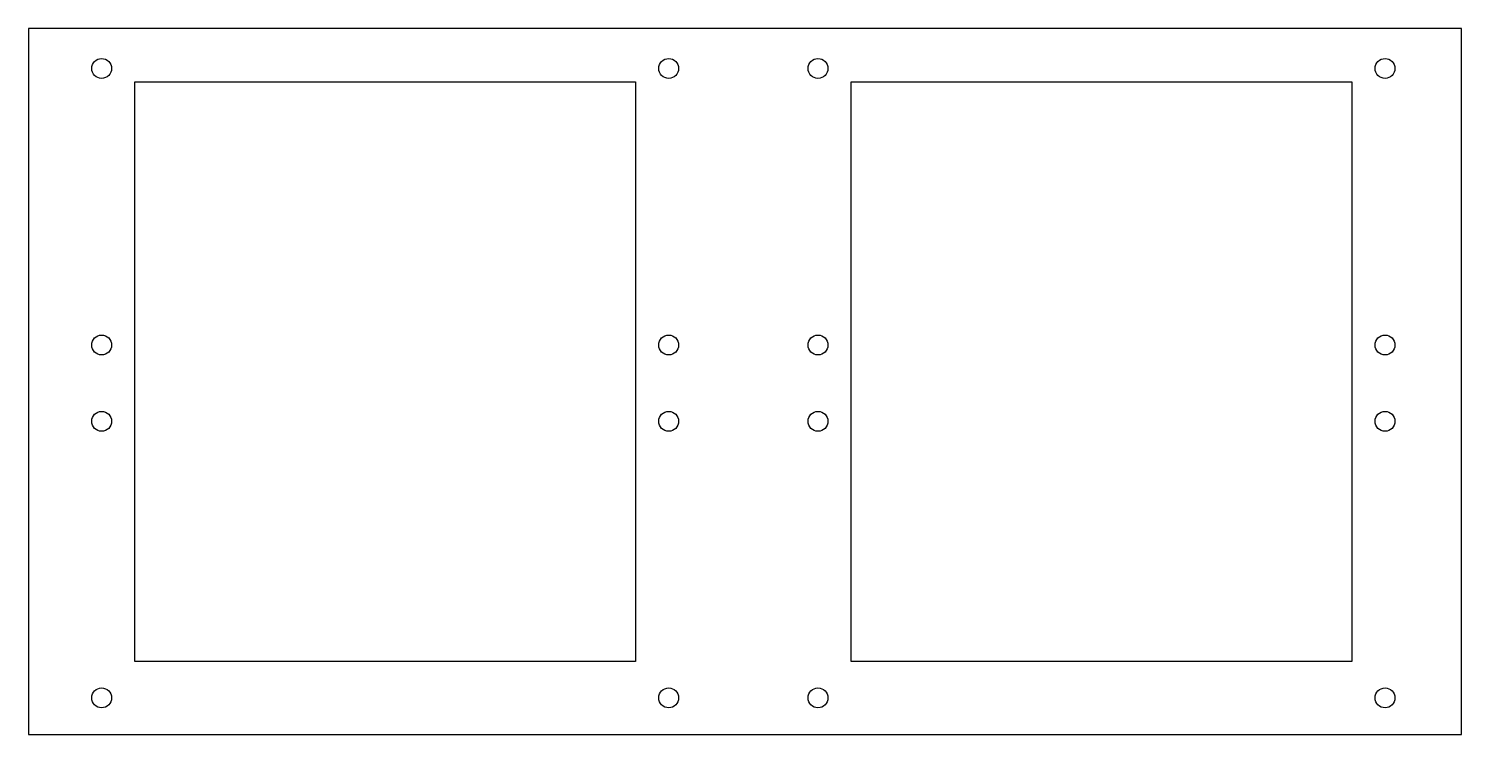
# Model space of a CAD drawing. Header units: millimetres. Extents: x -432 to 0, y -213 to 0.
import ezdxf

# ---------------------------------------------------------------- set-up
doc = ezdxf.new("R2010")
doc.units = ezdxf.units.MM
doc.layers.get('0').update_dxf_attribs({"linetype": 'CONTINUOUS'})

msp = doc.modelspace()

# ---------------------------------------------------------------- linework, layer by layer
for points in [[(-431.8, -212.725), (0, -212.725), (0, 0), (-431.8, 0)], [(-399.8, -16), (-248.9, -16), (-248.9, -190.725), (-399.8, -190.725)], [(-183.9, -16), (-33, -16), (-33, -190.725), (-183.9, -190.725)]]:
    msp.add_lwpolyline(points, close=True)
for centre in [(-409.8, -12), (-238.9, -12), (-193.9, -12), (-23, -12), (-409.8, -95.3625), (-238.9, -95.3625), (-193.9, -95.3625), (-23, -95.3625), (-409.8, -118.3625), (-238.9, -118.3625), (-193.9, -118.3625), (-23, -118.3625), (-409.8, -201.725), (-238.9, -201.725), (-193.9, -201.725), (-23, -201.725)]:
    msp.add_circle(centre, 3)

doc.saveas('drawing.dxf')
